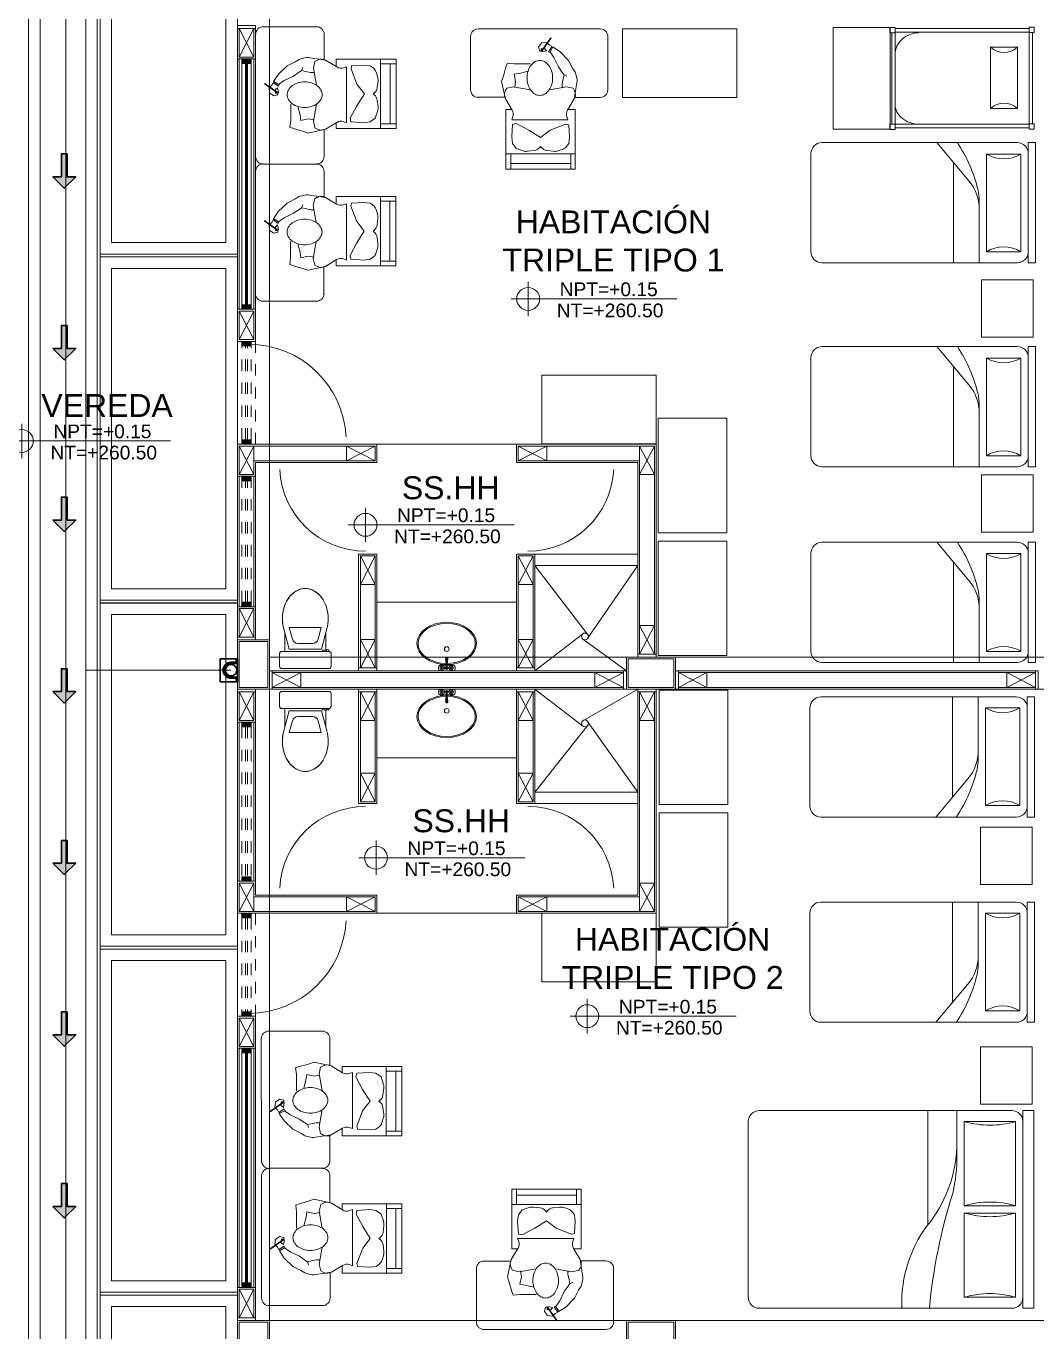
# Model space of a CAD drawing. Header units: metres. Extents: x 349075 to 349285, y 9281902 to 9282050.
# Drawn here: x 349143.84 to 349152.67, y 9282004.48 to 9282015.89 of the extents above; entities that cross this region are included whole.
import ezdxf

# ---------------------------------------------------------------- set-up
doc = ezdxf.new("R2010")
doc.units = ezdxf.units.M
doc.header["$LTSCALE"] = 0.25
doc.linetypes.add('01 nivel$0$HIDDEN2', pattern=[0.1875, 0.125, -0.0625])
doc.linetypes.add('DASHED2', pattern=[0.762, 0.635, -0.127])
for name, color, linetype, lineweight in [('.', 7, 'Continuous', 0), ('0_ CUNETAS', 151, 'Continuous', 5), ('0_VANOS', 30, 'Continuous', 9), ('ARQ-FONDO', 253, 'CONTINUOUS', 9), ('CUNETAS-RED', 5, 'CONTINUOUS', 18)]:
    doc.layers.add(name, color=color, linetype=linetype, lineweight=lineweight)
doc.styles.add('Arial_1', font='arial.ttf', dxfattribs={"height": 0.15})

# ---------------------------------------------------------------- blocks, each defined once
blk = doc.blocks.new('*U3807')
at = {"layer": '.', "lineweight": 30}
h = blk.add_hatch(color=1, dxfattribs=at)
h.dxf.hatch_style = 1
h.paths.add_polyline_path([(-0.025, -0.05), (-0.1, -0.05), (0, -0.15), (0.1, -0.05), (0.025, -0.05), (0.025, 0.15), (-0.025, 0.15)])
at = {"layer": '0_ CUNETAS', "color": 1, "lineweight": 30}
blk.add_lwpolyline([(-0.1, -0.05), (-0.025, -0.05), (-0.025, 0.15), (0.025, 0.15), (0.025, -0.05), (0.1, -0.05), (0, -0.15)], close=True, dxfattribs=at)
blk = doc.blocks.new('*U3808')
at = {"layer": '0_ CUNETAS', "color": 0, "linetype": 'ByBlock', "lineweight": -2, "transparency": 16777216}
for p in [(0, 25.5), (0, 24), (0, 22.5), (0, 21), (0, 19.5), (0, 18), (0, 16.5)]:
    blk.add_blockref('*U3807', p, dxfattribs=at)
blk = doc.blocks.new('red drenaje')
at = {"layer": 'CUNETAS-RED'}
blk.add_line((-7.175, 111.023), (-7.175, 73.893), dxfattribs=at)
at = {"layer": 'CUNETAS-RED', "lineweight": 0}
for p, q in [((-7.175, 111.023), (-7.175, 73.893)), ((-6.575, 111.023), (-6.575, 73.893)), ((-7.075, 110.923), (-7.075, 73.893))]:
    blk.add_line(p, q, dxfattribs=at)
blk.add_polyline3d([(-6.675, 73.893, 0), (-6.675, 110.923, 0), (-6.675, 73.893, -20.549), (-7.075, 73.893, -20.549), (-7.075, 110.923, 0), (-6.675, 110.923, 0)], dxfattribs=at)
blk.add_blockref('*U3808', (-6.863, 71.121, -20.549), dxfattribs=at)
blk = doc.blocks.new('C-4-flat-1-flat-1')
at = {"layer": 'ARQ-FONDO', "lineweight": 0}
for p, q in [((-0.436, -0.063), (-0.436, -0.473)), ((-0.306, -0.043), (-0.416, -0.043)), ((-0.286, -0.088), (-0.286, -0.063)), ((-0.122, -0.088), (-0.286, -0.088)), ((-0.266, -0.127), (-0.09, -0.079)), ((-0.09, -0.079), (-0.122, -0.088)), ((-0.266, -0.268), (-0.266, -0.127)), ((-0.216, -0.268), (-0.216, -0.203)), ((-0.179, -0.155), (-0.077, -0.128)), ((-0.077, -0.408), (-0.077, -0.128)), ((-0.266, -0.268), (-0.266, -0.409)), ((-0.216, -0.268), (-0.216, -0.333)), ((-0.275, -0.418), (-0.286, -0.413)), ((-0.274, -0.454), (-0.286, -0.454)), ((-0.275, -0.454), (-0.275, -0.418)), ((-0.275, -0.448), (-0.122, -0.448)), ((-0.275, -0.448), (-0.122, -0.448)), ((-0.275, -0.454), (-0.275, -0.448)), ((-0.274, -0.454), (-0.275, -0.454)), ((-0.274, -0.473), (-0.274, -0.454)), ((-0.274, -0.473), (-0.274, -0.454)), ((-0.266, -0.409), (-0.09, -0.456)), ((-0.179, -0.381), (-0.077, -0.408)), ((-0.122, -0.448), (-0.09, -0.456)), ((-0.416, -0.493), (-0.306, -0.493)), ((-0.286, -0.473), (-0.274, -0.473)), ((-0.286, -0.473), (-0.274, -0.473))]:
    blk.add_line(p, q, dxfattribs=at)
at = {"layer": 'ARQ-FONDO', "lineweight": 0, "flags": 128}
blk.add_lwpolyline([(-0.416, -0.043), (-0.306, -0.043, -0.016084), (-0.305, -0.043, -0.098696), (-0.298, -0.045, -0.082497), (-0.292, -0.049, -0.052188), (-0.29, -0.052, -0.043988), (-0.288, -0.055, -0.036572), (-0.287, -0.058, -0.034751), (-0.287, -0.061, -0.021821), (-0.286, -0.062, -0.006718), (-0.286, -0.063), (-0.286, -0.473, -0.016083), (-0.286, -0.474, -0.022806), (-0.287, -0.476, -0.021818), (-0.287, -0.478, -0.034754), (-0.288, -0.48, -0.036572), (-0.289, -0.483, -0.043988), (-0.291, -0.486, -0.052186), (-0.294, -0.489, -0.082496), (-0.3, -0.492, -0.082484), (-0.306, -0.493), (-0.416, -0.493, -0.016082), (-0.418, -0.493, -0.098699), (-0.425, -0.491, -0.082496), (-0.43, -0.487, -0.052185), (-0.433, -0.484, -0.043989), (-0.435, -0.481, -0.036572), (-0.436, -0.478, -0.034752), (-0.436, -0.475, -0.021821), (-0.436, -0.473, -0.006719), (-0.436, -0.473), (-0.436, -0.063, -0.016085), (-0.436, -0.062, -0.022804), (-0.436, -0.06, -0.021821), (-0.436, -0.058, -0.034752), (-0.435, -0.056, -0.036572), (-0.434, -0.053, -0.043989), (-0.432, -0.05, -0.052185), (-0.429, -0.047, -0.082499), (-0.423, -0.044, -0.082481), (-0.416, -0.043)], format="xyb", dxfattribs=at)
at = {"layer": 'ARQ-FONDO', "lineweight": 0}
for points in [[(-0.09, -0.456, 0.138325), (0.098, -0.453, 0.067431), (0.17, -0.421, 0.079159), (0.224, -0.373, 0.080244), (0.253, -0.323, 0.196401), (0.251, -0.207, 0.091852), (0.214, -0.151, 0.06635), (0.164, -0.111, 0.067294), (0.091, -0.08, 0.132913), (-0.09, -0.079)], [(-0.09, -0.079, -0.138325), (0.098, -0.082, -0.067431), (0.17, -0.115, -0.079159), (0.224, -0.163, -0.080244), (0.253, -0.212, -0.196401), (0.251, -0.328, -0.091852), (0.214, -0.385, -0.06635), (0.164, -0.424, -0.067294), (0.091, -0.455, -0.132913), (-0.09, -0.456)]]:
    blk.add_lwpolyline(points, format="xyb", dxfattribs=at)
for centre, major_axis, start_param, end_param in [((-0.416, -0.063), (0.02, -0.0013), 1.635126, 3.205922), ((-0.306, -0.063), (0.02, -0.0013), 0.06433, 1.635126), ((-0.166, -0.203), (0.0499, -0.0032), 1.896446, 3.205922), ((-0.166, -0.332), (0.0499, -0.0032), -3.077263, -1.767787), ((-0.416, -0.473), (0.02, -0.0013), -3.077263, -1.506467), ((-0.306, -0.473), (0.02, -0.0013), -1.506467, 0.06433)]:
    blk.add_ellipse(centre, major_axis=major_axis, ratio=1, start_param=start_param, end_param=end_param, dxfattribs=at)
blk = doc.blocks.new('Lav ovalado')
at = {"layer": 'ARQ-FONDO', "lineweight": 0}
for p, q in [((-0.022, 0.005), (-0.11, 0.005)), ((-0.022, -0.005), (-0.11, -0.005))]:
    blk.add_line(p, q, dxfattribs=at)
for points in [[(-0.064, -0.005), (-0.109, -0.01, -1.115964), (-0.109, 0.01), (-0.064, 0.005)], [(-0.05, 0.005), (-0.05, 0.057, -0.688608), (0, 0.057), (0, -0.057, -0.688608), (-0.05, -0.057)], [(-0.05, -0.057), (-0.05, -0.005, -0.688608)]]:
    blk.add_lwpolyline(points, format="xyb", dxfattribs=at)
for points in [[(-0.044, 0.049), (-0.025, 0.059), (-0.006, 0.049), (-0.006, 0.027), (-0.025, 0.016), (-0.044, 0.027)], [(-0.035, 0.038), (-0.03, 0.046), (-0.02, 0.046), (-0.015, 0.038), (-0.02, 0.029), (-0.03, 0.029)], [(-0.044, -0.028), (-0.025, -0.017), (-0.006, -0.028), (-0.006, -0.049), (-0.025, -0.06), (-0.044, -0.049)], [(-0.035, -0.039), (-0.03, -0.03), (-0.02, -0.03), (-0.015, -0.039), (-0.02, -0.047), (-0.03, -0.047)]]:
    blk.add_lwpolyline(points, close=True, dxfattribs=at)
blk.add_circle((-0.19, 0), 0.02, dxfattribs=at)
for centre, radius, start, end in [((-0.11, 0), 0.005, 90, 270), ((-0.022, 0), 0.01, 210, 150), ((-0.022, 0), 0.005, 270, 90)]:
    blk.add_arc(centre, radius, start, end, dxfattribs=at)
at = {"layer": 'ARQ-FONDO', "lineweight": 0, "extrusion": (0, 0, -1)}
for major_axis, ratio, start_param, end_param in [((0, 0.26), 0.711538, 1.588351, 7.833073), ((0, 0.25), 0.7, 1.589053, 7.832236)]:
    blk.add_ellipse((-0.239, 0), major_axis=major_axis, ratio=ratio, start_param=start_param, end_param=end_param, dxfattribs=at)
blk = doc.blocks.new('columnas 2do bloque')
at = {"layer": 'ARQ-FONDO', "elevation": 0}
for points in [[(-10.83, -17.73), (-10.83, -17.3), (-10.55, -17.3), (-10.55, -17.73)], [(-10.815, -17.715), (-10.815, -17.315), (-10.565, -17.315), (-10.565, -17.715)], [(-7.43, -17.45), (-7, -17.45), (-7, -17.73), (-7.43, -17.73)], [(-7.415, -17.465), (-7.015, -17.465), (-7.015, -17.715), (-7.415, -17.715)], [(-10.83, -23.68), (-10.83, -23.25), (-10.55, -23.25), (-10.55, -23.68)], [(-10.815, -23.665), (-10.815, -23.265), (-10.565, -23.265), (-10.565, -23.665)], [(-7.43, -23.25), (-7, -23.25), (-7, -23.53), (-7.43, -23.53)], [(-7.415, -23.265), (-7.015, -23.265), (-7.015, -23.515), (-7.415, -23.515)]]:
    blk.add_lwpolyline(points, close=True, dxfattribs=at)
blk = doc.blocks.new('*U1049')
at = {"linetype": 'Continuous', "lineweight": 0, "true_color": 0xbebebe}
for points in [[(3037.252, 1360.543), (3037.212, 1360.543), (3037.212, 1360.463), (3037.252, 1360.463)], [(3039.402, 1360.543), (3039.362, 1360.543), (3039.362, 1360.463), (3039.402, 1360.463)]]:
    blk.add_hatch(color=9, dxfattribs=at).paths.add_polyline_path(points)
at = {"layer": '0_VANOS', "linetype": 'Continuous'}
for p, q in [((3037.252, 1360.513), (3039.362, 1360.513)), ((3037.252, 1360.503), (3039.362, 1360.503)), ((3037.252, 1360.493), (3039.362, 1360.493))]:
    blk.add_line(p, q, dxfattribs=at)
for points in [[(3037.212, 1360.543), (3037.212, 1360.463), (3037.252, 1360.463), (3037.252, 1360.543)], [(3037.252, 1360.543), (3039.362, 1360.543), (3039.362, 1360.463), (3037.252, 1360.463)], [(3039.362, 1360.543), (3039.362, 1360.463), (3039.402, 1360.463), (3039.402, 1360.543)]]:
    blk.add_lwpolyline(points, close=True, dxfattribs=at)
blk = doc.blocks.new('*U1050')
at = {"linetype": 'Continuous', "true_color": 0xbebebe}
for points in [[(3032.131, 1351.189), (3032.131, 1351.269), (3032.171, 1351.269), (3032.171, 1351.189)], [(3033.231, 1351.189), (3033.231, 1351.269), (3033.271, 1351.269), (3033.271, 1351.189)]]:
    blk.add_hatch(color=9, dxfattribs=at).paths.add_polyline_path(points)
at = {"layer": '0_VANOS', "linetype": 'Continuous'}
for p, q in [((3032.131, 1351.269), (3032.171, 1351.269)), ((3032.131, 1351.269), (3032.131, 1351.189)), ((3032.171, 1351.269), (3032.171, 1351.189)), ((3033.231, 1351.189), (3033.231, 1351.269)), ((3033.231, 1351.269), (3033.271, 1351.269)), ((3033.271, 1351.269), (3033.271, 1351.189)), ((3032.171, 1351.189), (3032.131, 1351.189)), ((3033.271, 1351.189), (3033.231, 1351.189))]:
    blk.add_line(p, q, dxfattribs=at)
at = {"layer": '0_VANOS', "linetype": '01 nivel$0$HIDDEN2', "ltscale": 0.5}
for p, q in [((3032.171, 1351.269), (3033.231, 1351.269)), ((3032.171, 1351.239), (3033.231, 1351.239)), ((3032.171, 1351.219), (3033.231, 1351.219)), ((3032.171, 1351.189), (3033.231, 1351.189))]:
    blk.add_line(p, q, dxfattribs=at)
at = {"layer": '0_VANOS', "linetype": '01 nivel$0$HIDDEN2'}
blk.add_line((3033.231, 1351.269), (3033.271, 1351.269), dxfattribs=at)
blk = doc.blocks.new('*U1051')
at = {"linetype": 'Continuous', "true_color": 0xbebebe}
for points in [[(3032.131, 1351.189), (3032.131, 1351.269), (3032.171, 1351.269), (3032.171, 1351.189)], [(3033.481, 1351.189), (3033.481, 1351.269), (3033.521, 1351.269), (3033.521, 1351.189)]]:
    blk.add_hatch(color=9, dxfattribs=at).paths.add_polyline_path(points)
at = {"layer": '0_VANOS', "linetype": 'Continuous'}
for p, q in [((3032.131, 1351.269), (3032.171, 1351.269)), ((3032.131, 1351.269), (3032.131, 1351.189)), ((3032.171, 1351.269), (3032.171, 1351.189)), ((3033.481, 1351.189), (3033.481, 1351.269)), ((3033.481, 1351.269), (3033.521, 1351.269)), ((3033.521, 1351.269), (3033.521, 1351.189)), ((3032.171, 1351.189), (3032.131, 1351.189)), ((3033.521, 1351.189), (3033.481, 1351.189))]:
    blk.add_line(p, q, dxfattribs=at)
at = {"layer": '0_VANOS', "linetype": '01 nivel$0$HIDDEN2', "ltscale": 0.5}
for p, q in [((3032.171, 1351.269), (3033.481, 1351.269)), ((3032.171, 1351.239), (3033.481, 1351.239)), ((3032.171, 1351.219), (3033.481, 1351.219)), ((3032.171, 1351.189), (3033.481, 1351.189))]:
    blk.add_line(p, q, dxfattribs=at)
at = {"layer": '0_VANOS', "linetype": '01 nivel$0$HIDDEN2'}
blk.add_line((3033.481, 1351.269), (3033.521, 1351.269), dxfattribs=at)
blk = doc.blocks.new('*U1053')
at = {"linetype": 'Continuous', "lineweight": 0, "true_color": 0xbebebe}
for points in [[(3037.252, 1360.543), (3037.212, 1360.543), (3037.212, 1360.463), (3037.252, 1360.463)], [(3039.302, 1360.543), (3039.262, 1360.543), (3039.262, 1360.463), (3039.302, 1360.463)]]:
    blk.add_hatch(color=9, dxfattribs=at).paths.add_polyline_path(points)
at = {"layer": '0_VANOS', "linetype": 'Continuous'}
for p, q in [((3037.252, 1360.513), (3039.262, 1360.513)), ((3037.252, 1360.503), (3039.262, 1360.503)), ((3037.252, 1360.493), (3039.262, 1360.493))]:
    blk.add_line(p, q, dxfattribs=at)
for points in [[(3037.212, 1360.543), (3037.212, 1360.463), (3037.252, 1360.463), (3037.252, 1360.543)], [(3037.252, 1360.543), (3039.262, 1360.543), (3039.262, 1360.463), (3037.252, 1360.463)], [(3039.262, 1360.543), (3039.262, 1360.463), (3039.302, 1360.463), (3039.302, 1360.543)]]:
    blk.add_lwpolyline(points, close=True, dxfattribs=at)
blk = doc.blocks.new('Cotas de elevación - M_Cota de elevación - Destino rellenado-517392-Nivel 1')
at = {"layer": 'ARQ-FONDO'}
for p, q in [((0, -0.0015), (0, 0.0015)), ((-0.0015, 0), (0.013, 0))]:
    blk.add_line(p, q, dxfattribs=at)
blk.add_circle((0, 0), 0.001, dxfattribs=at)
blk = doc.blocks.new('montante')
at = {"layer": 'ARQ-FONDO', "lineweight": 30}
for p, q in [((0, 0.07), (0.045, 0.07)), ((0, 0.06), (0.055, 0.06)), ((0.045, 0.07), (0.045, 0.095)), ((0, -0.06), (0.055, -0.06)), ((0, -0.07), (0.045, -0.07)), ((0.045, -0.07), (0.045, -0.095))]:
    blk.add_line(p, q, dxfattribs=at)
blk.add_lwpolyline([(-0.095, 0.1), (-0.095, -0.1), (0.055, -0.1), (0.055, 0.1)], close=True, dxfattribs=at)
blk.add_circle((0, 0), 0.05, dxfattribs=at)
for centre, radius, start, end in [((0, 0), 0.07, 90, 270), ((0, 0), 0.06, 90, 270), ((0.05, 0.095), 0.005, 0, 180), ((0.05, -0.095), 0.005, 180, 0)]:
    blk.add_arc(centre, radius, start, end, dxfattribs=at)
blk = doc.blocks.new('cunaaaaaaa')
at = {"layer": 'ARQ-FONDO', "lineweight": 0}
for p, q in [((-1.063, 2.109), (-1.063, 2.064)), ((-1.018, 2.109), (-1.063, 2.109)), ((-1.063, 2.064), (-1.018, 2.064)), ((-1.052, 2.064), (-1.052, 0.892)), ((-1.021, 2.064), (-1.021, 0.892)), ((-0.173, 2.064), (-1.021, 2.064)), ((-1.018, 2.064), (-1.018, 2.109)), ((-0.218, 2.092), (-1.018, 2.092)), ((-0.173, 2.109), (-0.218, 2.109)), ((-0.218, 2.109), (-0.218, 2.064)), ((-0.218, 2.064), (-0.173, 2.064)), ((-0.215, 0.847), (-0.215, 2.064)), ((-0.215, 2.064), (-0.215, 0.847)), ((-0.184, 0.892), (-0.184, 2.064)), ((-0.173, 2.064), (-0.173, 2.109)), ((-0.889, 1.963), (-0.889, 1.727)), ((-0.353, 1.963), (-0.889, 1.963)), ((-0.353, 1.727), (-0.353, 1.963)), ((-0.889, 1.727), (-0.353, 1.727)), ((-1.06, 0.892), (-1.06, 0.847)), ((-1.015, 0.892), (-1.06, 0.892)), ((-1.06, 0.847), (-1.015, 0.847)), ((-1.018, 0.892), (-0.17, 0.892)), ((-0.17, 0.892), (-1.018, 0.892)), ((-1.015, 0.847), (-1.015, 0.892)), ((-1.015, 0.864), (-0.215, 0.864)), ((-0.17, 0.892), (-0.215, 0.892)), ((-0.215, 0.892), (-0.215, 0.847)), ((-0.215, 0.847), (-0.17, 0.847)), ((-0.17, 0.847), (-0.17, 0.892))]:
    blk.add_line(p, q, dxfattribs=at)
for centre, radius, start, end in [((-1.013, 1.845), 0.171, 316.3941, 43.6059), ((-0.229, 1.845), 0.171, 136.3941, 223.6059), ((-0.794, 1.101), 0.221, 180, 222.5805), ((-0.453, 1.101), 0.238, 320.0424, 0), ((-0.824, 1.073), 0.18, 222.5805, 270), ((-0.39, 1.048), 0.155, 270, 320.0424)]:
    blk.add_arc(centre, radius, start, end, dxfattribs=at)
blk = doc.blocks.new('*U1569')
blk.add_arc((0.022, 0.048), 0.853, 0.1579, 87.0814)
blk = doc.blocks.new('*U1074')
at = {"linetype": 'Continuous', "true_color": 0xbebebe}
for points in [[(3032.131, 1351.189), (3032.131, 1351.269), (3032.171, 1351.269), (3032.171, 1351.189)], [(3032.991, 1351.189), (3032.991, 1351.269), (3033.031, 1351.269), (3033.031, 1351.189)]]:
    blk.add_hatch(color=9, dxfattribs=at).paths.add_polyline_path(points)
at = {"layer": '0_VANOS', "linetype": 'Continuous'}
for p, q in [((3032.131, 1351.269), (3032.171, 1351.269)), ((3032.131, 1351.269), (3032.131, 1351.189)), ((3032.171, 1351.269), (3032.171, 1351.189)), ((3032.991, 1351.189), (3032.991, 1351.269)), ((3032.991, 1351.269), (3033.031, 1351.269)), ((3033.031, 1351.269), (3033.031, 1351.189)), ((3032.171, 1351.189), (3032.131, 1351.189)), ((3033.031, 1351.189), (3032.991, 1351.189))]:
    blk.add_line(p, q, dxfattribs=at)
at = {"layer": '0_VANOS', "linetype": '01 nivel$0$HIDDEN2', "ltscale": 0.5}
for p, q in [((3032.171, 1351.269), (3032.991, 1351.269)), ((3032.171, 1351.239), (3032.991, 1351.239)), ((3032.171, 1351.219), (3032.991, 1351.219)), ((3032.171, 1351.189), (3032.991, 1351.189))]:
    blk.add_line(p, q, dxfattribs=at)
at = {"layer": '0_VANOS', "linetype": '01 nivel$0$HIDDEN2'}
blk.add_line((3032.991, 1351.269), (3033.031, 1351.269), dxfattribs=at)
blk = doc.blocks.new('*U995')
at = {"lineweight": 0}
blk.add_arc((0.022, 0.048), 0.753, 0.1579, 87.0814, dxfattribs=at)
blk = doc.blocks.new('CAMA DE PLAZA Y MEDIA')
at = {"layer": 'ARQ-FONDO', "linetype": 'ByBlock', "lineweight": 0}
for p, q in [((-2.464, -0.474), (-2.464, 0.576)), ((-2.4, 0.576), (-2.464, 0.576)), ((-2.4, -0.474), (-2.4, 0.576)), ((-2.304, 0.576), (-0.596, 0.576)), ((-1.972, 0.576), (-1.972, 0.031)), ((-1.748, 0.576), (-1.748, -0.298)), ((-2.036, 0.48), (-2.336, 0.48)), ((-2.336, -0.374), (-2.336, 0.48)), ((-2.036, -0.374), (-2.036, 0.48)), ((-0.5, 0.48), (-0.5, -0.378)), ((-1.6, -0.474), (-1.882, -0.14)), ((-2.336, -0.374), (-2.036, -0.374)), ((-2.4, -0.474), (-2.464, -0.474)), ((-0.596, -0.474), (-2.304, -0.474))]:
    blk.add_line(p, q, dxfattribs=at)
for centre, radius, start, end in [((-2.304, 0.48), 0.096, 90, 180), ((-0.596, 0.48), 0.096, 0, 90), ((-2.186, 0.73), 0.292, 239.0362, 300.9638), ((-1.588, 0.107), 0.384, 180, 220.1059), ((-1.588, 0.031), 0.384, 180, 193.3928), ((-0.695, 0.244), 1.302, 193.3928, 213.4501), ((-2.186, -0.624), 0.292, 59.0362, 120.9638), ((-2.304, -0.378), 0.096, 180, 270), ((-0.596, -0.378), 0.096, 270, 0)]:
    blk.add_arc(centre, radius, start, end, dxfattribs=at)
blk = doc.blocks.new('escritorio dormitorios')
at = {"layer": 'ARQ-FONDO', "linetype": 'ByBlock', "lineweight": 0}
for p, q in [((-0.738, -0.105, -80.123), (-0.738, 0.361, -80.123)), ((-0.672, 0.428, -11.931), (0.395, 0.429, -80.123)), ((0.462, 0.362, -148.314), (0.462, -0.104, -148.314)), ((0.401, -0.17, -167.513), (0.163, -0.17, -167.513))]:
    blk.add_line(p, q, dxfattribs=at)
at = {"layer": 'ARQ-FONDO', "lineweight": 0}
for p, q in [((-0.395, 0.153), (-0.323, 0.229)), ((-0.323, 0.229), (-0.258, 0.272)), ((-0.258, 0.272), (-0.234, 0.227)), ((-0.254, 0.263), (-0.249, 0.275)), ((-0.249, 0.275), (-0.219, 0.229)), ((-0.219, 0.229), (-0.236, 0.221)), ((-0.43, 0.084), (-0.395, 0.153)), ((-0.267, 0.178), (-0.307, 0.097)), ((-0.234, 0.227), (-0.267, 0.178)), ((-0.356, 0.026), (-0.381, 0.016)), ((-0.34, 0.048), (-0.356, 0.026)), ((-0.307, 0.097), (-0.34, 0.048)), ((-0.445, -0.183), (-0.469, -0.027)), ((-0.447, -0.112), (-0.434, -0.09)), ((-0.434, -0.09), (-0.376, -0.077)), ((-0.376, -0.077), (-0.228, -0.103)), ((0.088, -0.077), (-0.061, -0.103)), ((0.146, -0.09), (0.088, -0.077)), ((0.158, -0.112), (0.146, -0.09)), ((-0.387, -0.281), (-0.445, -0.183)), ((0.098, -0.281), (0.157, -0.183)), ((-0.454, -0.277), (-0.454, -0.799)), ((-0.389, -0.277), (-0.454, -0.277)), ((-0.389, -0.367), (-0.38, -0.34)), ((0.101, -0.367), (0.092, -0.34)), ((0.152, -0.277), (0.101, -0.277)), ((0.152, -0.799), (0.152, -0.277)), ((-0.396, -0.413), (-0.402, -0.515)), ((-0.394, -0.411), (-0.37, -0.406)), ((0.101, -0.367), (-0.389, -0.367)), ((-0.389, -0.367), (0.101, -0.367)), ((-0.37, -0.406), (-0.235, -0.457)), ((-0.048, -0.457), (0.062, -0.399)), ((0.062, -0.399), (0.092, -0.405)), ((0.094, -0.408), (0.101, -0.515)), ((-0.402, -0.515), (-0.396, -0.573)), ((-0.235, -0.457), (-0.151, -0.522)), ((-0.151, -0.522), (-0.048, -0.457)), ((0.101, -0.515), (0.094, -0.573)), ((-0.454, -0.664), (0.152, -0.664)), ((-0.414, -0.664), (-0.414, -0.799)), ((-0.396, -0.573), (-0.378, -0.599)), ((-0.34, -0.626), (-0.294, -0.64)), ((-0.265, -0.642), (-0.205, -0.635)), ((-0.159, -0.609), (-0.151, -0.599)), ((-0.143, -0.609), (-0.151, -0.599)), ((-0.037, -0.642), (-0.096, -0.635)), ((0.062, -0.618), (-0.007, -0.64)), ((0.094, -0.573), (0.062, -0.618)), ((0.111, -0.664), (0.111, -0.799)), ((-0.454, -0.799), (0.152, -0.799)), ((-0.414, -0.747), (0.111, -0.747))]:
    blk.add_line(p, q, dxfattribs=at)
at = {"layer": 'ARQ-FONDO', "lineweight": 0, "const_width": 0.014}
blk.add_lwpolyline([(-0.157, 0.23), (-0.243, 0.352)], dxfattribs=at)
at = {"layer": 'ARQ-FONDO', "lineweight": 0}
for points in [[(-0.249, 0.275), (-0.227, 0.287), (-0.201, 0.31), (-0.16, 0.306), (-0.133, 0.27), (-0.143, 0.233), (-0.156, 0.233), (-0.156, 0.254), (-0.189, 0.255), (-0.205, 0.236), (-0.162, 0.228)], [(0.157, -0.183), (0.191, -0.032), (0.171, 0.026), (0.152, 0.097), (0.139, 0.129), (0.081, 0.122), (0.023, 0.122), (-0.061, 0.122)], [(-0.43, 0.084), (-0.453, 0.049), (-0.464, 0.013), (-0.469, -0.015), (-0.469, -0.03)], [(-0.356, 0.026), (-0.348, -0.008), (-0.339, -0.052), (-0.339, -0.083)], [(-0.041, 0.058), (0.036, 0.039), (0.081, 0.032), (0.068, -0.032), (0.075, -0.084)]]:
    blk.add_lwpolyline(points, dxfattribs=at)
blk.add_lwpolyline([(-0.256, 0, 0.07405), (-0.247, -0.06, 0.084801), (-0.223, -0.108, 0.106336), (-0.185, -0.142, 0.128955), (-0.144, -0.153, 0.128955), (-0.103, -0.142, 0.106336), (-0.065, -0.108, 0.084801), (-0.041, -0.06, 0.07405), (-0.032, 0, 0.07405), (-0.041, 0.06, 0.084801), (-0.065, 0.108, 0.106336), (-0.103, 0.142, 0.128955), (-0.144, 0.153, 0.128955), (-0.185, 0.142, 0.106336), (-0.223, 0.108, 0.084801), (-0.247, 0.06, 0.07405)], format="xyb", close=True, dxfattribs=at)
at = {"layer": 'ARQ-FONDO', "linetype": 'ByBlock', "lineweight": 0, "elevation": -80.123}
blk.add_lwpolyline([(-0.451, -0.171), (-0.672, -0.171, -0.414214), (-0.738, -0.105)], format="xyb", dxfattribs=at)
at = {"layer": 'ARQ-FONDO', "linetype": 'ByBlock', "lineweight": 0}
for centre, start, end in [((-0.672, 0.361, -11.931), 90, 180), ((0.395, 0.362, -80.123), 360, 90), ((0.395, -0.104, -148.314), 270, 0)]:
    blk.add_arc(centre, 0.0665, start, end, dxfattribs=at)
at = {"layer": 'ARQ-FONDO', "lineweight": 0}
for centre, radius, start, end in [((-0.384, -0.147), 0.0714, 150.9331, 210.9765), ((0.095, -0.147), 0.0714, 329.0235, 29.0669), ((-0.448, -0.318), 0.0714, 341.5564, 30.9765), ((0.159, -0.318), 0.0714, 149.0235, 198.4436), ((-0.393, -0.413), 0.0028, 101.3044, 176.6318), ((0.091, -0.408), 0.0028, 3.3682, 78.6956), ((0.091, -0.408), 0.0028, 3.3682, 78.6956), ((-0.32, -0.557), 0.0714, 215.5514, 252.9054), ((-0.273, -0.571), 0.0714, 252.9054, 277.1215), ((-0.214, -0.564), 0.0714, 277.1215, 321.3261), ((-0.087, -0.564), 0.0714, 218.6739, 262.8785), ((-0.028, -0.571), 0.0714, 262.8785, 287.0946)]:
    blk.add_arc(centre, radius, start, end, dxfattribs=at)
blk = doc.blocks.new('cama doble')
at = {"layer": 'ARQ-FONDO', "linetype": 'ByBlock', "lineweight": 0}
for p, q in [((-0.864, 2.4), (-0.864, 2.496)), ((-0.864, 2.496), (0.864, 2.496)), ((-0.864, 2.4), (0.864, 2.4)), ((0.864, 2.4), (0.864, 2.496)), ((-0.864, 0.096), (-0.864, 2.304)), ((-0.032, 2.336), (-0.768, 2.336)), ((-0.768, 2.336), (-0.768, 1.888)), ((-0.032, 1.888), (-0.032, 2.336)), ((0.032, 2.336), (0.032, 1.888)), ((0.768, 2.336), (0.032, 2.336)), ((0.768, 1.888), (0.768, 2.336)), ((0.864, 2.304), (0.864, 0.096)), ((-0.768, 1.888), (-0.032, 1.888)), ((0.032, 1.888), (0.768, 1.888)), ((0.472, 1.824), (0.864, 1.824)), ((-0.128, 1.568), (0.864, 1.568)), ((0.768, 0), (-0.768, 0))]:
    blk.add_line(p, q, dxfattribs=at)
for centre, radius, start, end in [((-0.768, 2.304), 0.096, 90, 180), ((0.768, 2.304), 0.096, 0, 90), ((-1.536, 2.112), 0.8, 343.7398, 16.2602), ((0.736, 2.112), 0.8, 163.7398, 196.2602), ((-0.736, 2.112), 0.8, 343.7398, 16.2602), ((1.536, 2.112), 0.8, 163.7398, 196.2602), ((-1.31, 6.342), 4.78, 275.3572, 287.6665), ((0.596, 0.649), 1.176, 92.5398, 126.0403), ((0.472, 0.288), 1.536, 89.9814, 102.4667), ((-0.816, 2.472), 1.131, 267.5673, 309.5461), ((-0.768, 0.096), 0.096, 180, 270), ((0.768, 0.096), 0.096, 270, 0)]:
    blk.add_arc(centre, radius, start, end, dxfattribs=at)
blk = doc.blocks.new('BLOQUE EDF 07 PG')
at = {"layer": 'ARQ-FONDO'}
for p, q in [((-10.685, -12.205, 0), (-10.815, -11.955, 0)), ((-10.685, -11.955, 0), (-10.815, -12.205, 0)), ((-10.815, -12.205, 0), (-10.815, -12.205, 0)), ((-10.83, -12.22, 0), (-10.83, -14.41, -20.549)), ((-10.815, -12.22, -20.549), (-10.815, -14.41, -20.549)), ((-10.685, -12.22, -20.549), (-10.685, -14.41, -20.549)), ((-10.67, -12.22, -20.549), (-10.67, -14.41, -20.549)), ((-10.685, -14.675, -20.549), (-10.815, -14.425, -20.549)), ((-10.685, -14.425, -20.549), (-10.815, -14.675, -20.549)), ((-10.83, -15.59), (-10.83, -17.01, 0)), ((-9.61, -15.59, -20.549), (-10.83, -15.59)), ((-10.815, -15.605, -705.483), (-10.685, -15.855, -705.483)), ((-10.815, -15.855, -705.483), (-10.685, -15.605, -705.483)), ((-9.875, -15.605, -20.549), (-10.685, -15.605, -20.549)), ((-9.875, -15.605, -41.097), (-9.625, -15.735, -41.097)), ((-9.625, -15.605, -41.097), (-9.875, -15.735, -41.097)), ((-9.61, -15.59, -20.549), (-9.61, -15.75, -20.549)), ((-8.39, -15.59, -20.549), (-9.61, -15.59, -20.549)), ((-8.39, -15.59, -20.549), (-8.39, -15.75, -20.549)), ((-7.17, -15.59, -20.549), (-8.39, -15.59, -20.549)), ((-8.375, -15.605, -20.549), (-8.375, -15.735, -20.549)), ((-8.375, -15.605, -41.097), (-8.125, -15.735, -41.097)), ((-8.125, -15.605, -41.097), (-8.375, -15.735, -41.097)), ((-7.315, -15.605, -20.549), (-8.125, -15.605, -20.549)), ((-7.315, -15.605, -41.097), (-7.185, -15.855, -41.097)), ((-7.315, -15.855, -41.097), (-7.185, -15.605, -41.097)), ((-7.17, -15.59, -20.549), (-7.17, -17.45, -20.549)), ((-9.875, -15.735, -20.549), (-10.685, -15.735, -20.549)), ((-10.67, -15.75, -20.549), (-10.67, -17.01, -20.549)), ((-9.61, -15.75, -20.549), (-10.67, -15.75, -20.549)), ((-7.33, -15.75, -20.549), (-8.39, -15.75, -20.549)), ((-7.315, -15.735, -20.549), (-8.125, -15.735, -20.549)), ((-7.33, -15.75, -20.549), (-7.33, -17.45, -20.549)), ((-10.815, -15.855, -20.549), (-10.815, -15.855, -20.549)), ((-10.685, -15.855, -20.549), (-10.685, -15.855, -20.549)), ((-7.315, -15.855, -20.549), (-7.315, -17.175, -20.549)), ((-7.185, -15.855, -20.549), (-7.185, -17.175, -20.549)), ((-10.83, -15.87), (-10.67, -15.87, -20.549)), ((-10.815, -15.87, -20.549), (-10.815, -17.01, -20.549)), ((-10.685, -15.87, -20.549), (-10.685, -17.01, -20.549)), ((-9.77, -16.55, -20.549), (-9.77, -17.57, -20.549)), ((-9.61, -16.55, -20.549), (-9.77, -16.55, -20.549)), ((-9.61, -16.55, -20.549), (-9.61, -17.57, -20.549)), ((-8.39, -16.55, -20.549), (-8.39, -17.57, -20.549)), ((-8.23, -16.55, -20.549), (-8.39, -16.55, -20.549)), ((-8.23, -16.55, -20.549), (-8.23, -17.57, -20.549)), ((-8.23, -16.55, 0), (-7.33, -16.55, 0)), ((-9.755, -16.815, -20.549), (-9.625, -16.565, -20.549)), ((-9.755, -16.565, -20.549), (-9.625, -16.815, -20.549)), ((-8.245, -16.565, -20.549), (-8.375, -16.565, -20.549)), ((-8.375, -16.815, -20.549), (-8.245, -16.565, -20.549)), ((-8.375, -16.565, -20.549), (-8.245, -16.815, -20.549)), ((-8.23, -16.65, 0), (-7.33, -16.65, 0)), ((-8.23, -16.65, 0), (-7.764, -17.259, 0)), ((-7.33, -16.65, 0), (-7.764, -17.279, 0)), ((-9.755, -16.815, -20.549), (-9.755, -17.295)), ((-9.625, -16.815, -20.549), (-9.625, -17.295)), ((-8.375, -16.815, -20.549), (-8.375, -17.295, -20.549)), ((-8.245, -16.815, -20.549), (-8.245, -17.295, -20.549)), ((-8.39, -16.97, -20.549), (-9.61, -16.97, -20.549)), ((-10.815, -17.025, 0), (-10.685, -17.275, 0)), ((-10.815, -17.275, 0), (-10.685, -17.025, 0)), ((-7.315, -17.175, -705.483), (-7.185, -17.425, -705.483)), ((-7.315, -17.425, -705.483), (-7.185, -17.175, -705.483)), ((-9.755, -17.545), (-9.625, -17.295)), ((-9.755, -17.295), (-9.625, -17.545)), ((-8.375, -17.545, -20.549), (-8.245, -17.295, -20.549)), ((-8.375, -17.295, -20.549), (-8.245, -17.545, -20.549)), ((-8.23, -17.57, 0), (-7.814, -17.249, 0)), ((-7.43, -17.57, 0), (-7.811, -17.293, 0)), ((-10.55, -17.57), (-7.455, -17.57, 0)), ((-6.975, -17.57, 0), (-3.855, -17.57, 0)), ((-10.275, -17.585, 0), (-10.525, -17.715, 0)), ((-10.525, -17.585, 0), (-10.275, -17.715, 0)), ((-10.275, -17.585, 0), (-7.705, -17.585, 0)), ((-7.705, -17.585, 0), (-7.455, -17.715, 0)), ((-7.455, -17.585, 0), (-7.705, -17.715, 0)), ((-6.725, -17.585, 0), (-6.975, -17.715, 0)), ((-6.975, -17.585, 0), (-6.725, -17.715, 0)), ((-6.725, -17.585, 0), (-4.105, -17.585, 0)), ((-4.105, -17.585, 0), (-3.855, -17.715, 0)), ((-3.855, -17.585, 0), (-4.105, -17.715, 0)), ((-10.815, -18.005, 0), (-10.685, -17.755, 0)), ((-10.815, -17.755, 0), (-10.685, -18.005, 0)), ((-10.55, -17.73, 0), (-7.455, -17.73, 0)), ((-10.275, -17.715, 0), (-7.705, -17.715, 0)), ((-9.77, -18.73, -20.549), (-9.77, -17.73, -20.549)), ((-9.755, -17.755, 0), (-9.625, -18.005, 0)), ((-9.755, -18.005, 0), (-9.625, -17.755, 0)), ((-9.61, -18.73, -20.549), (-9.61, -17.73, -20.549)), ((-8.39, -18.73, -20.549), (-8.39, -17.73, -20.549)), ((-8.375, -17.755, 20.549), (-8.245, -18.005, 20.549)), ((-8.375, -18.005, 20.549), (-8.245, -17.755, 20.549)), ((-8.23, -18.73, -20.549), (-8.23, -17.73, -20.549)), ((-8.23, -17.73, 0), (-7.814, -18.051, 0)), ((-7.33, -17.73, 0), (-7.811, -18.007, 0)), ((-7.33, -19.53, -20.549), (-7.33, -17.73, -20.549)), ((-7.315, -18.005, -20.549), (-7.185, -17.755, -20.549)), ((-7.315, -17.755, -20.549), (-7.185, -18.005, -20.549)), ((-7.17, -19.69, -20.549), (-7.17, -17.73, -20.549)), ((-6.975, -17.73, 0), (-3.98, -17.73, -20.549)), ((-6.725, -17.715, -20.549), (-4.105, -17.715, 0)), ((-10.83, -19.69, 705.466), (-10.83, -18.02)), ((-10.815, -19.41, -20.549), (-10.815, -18.02, -20.549)), ((-10.685, -19.41, -20.549), (-10.685, -18.02, -20.549)), ((-10.67, -19.53, -20.549), (-10.67, -18.02, -20.549)), ((-9.755, -18.465, -20.549), (-9.755, -18.005, 0)), ((-9.625, -18.465, -20.549), (-9.625, -18.005, 0)), ((-8.375, -18.465, -20.549), (-8.375, -18.005, 20.549)), ((-8.245, -18.465, -20.549), (-8.245, -18.005, 20.549)), ((-7.33, -18.63, -20.549), (-7.764, -18.021, 705.466)), ((-7.315, -19.425, -20.549), (-7.315, -18.005, -20.549)), ((-7.185, -19.425, -20.549), (-7.185, -18.005, -20.549)), ((-8.23, -18.63, 705.466), (-7.764, -18.041, 705.466)), ((-8.39, -18.33, -20.549), (-9.61, -18.33, -20.549)), ((-9.755, -18.715, -20.549), (-9.625, -18.465, -20.549)), ((-9.755, -18.465, -20.549), (-9.625, -18.715, -20.549)), ((-8.375, -18.715, -20.549), (-8.245, -18.465, -20.549)), ((-8.375, -18.465, -20.549), (-8.245, -18.715, -20.549)), ((-8.23, -18.63, 705.466), (-7.33, -18.63, 705.466)), ((-9.61, -18.73, -20.549), (-9.77, -18.73, -20.549)), ((-8.23, -18.73, -20.549), (-8.39, -18.73, -20.549)), ((-8.23, -18.73, 705.466), (-7.33, -18.73, 705.466)), ((-10.815, -19.275, -20.549), (-10.815, -19.275, -20.549)), ((-10.685, -19.275, -20.549), (-10.685, -19.275, -20.549)), ((-10.83, -19.41, -20.549), (-10.67, -19.41, -20.549)), ((-10.815, -19.675, -684.935), (-10.685, -19.425, -684.935)), ((-10.815, -19.425, -684.935), (-10.685, -19.675, -684.935)), ((-7.315, -19.675, -20.549), (-7.185, -19.425, -20.549)), ((-7.315, -19.425, -20.549), (-7.185, -19.675, -20.549)), ((-9.875, -19.545, -20.549), (-10.685, -19.545, -20.549)), ((-9.61, -19.53, -20.549), (-10.67, -19.53, -20.549)), ((-9.875, -19.545, -20.549), (-9.625, -19.675, -20.549)), ((-9.625, -19.545, -20.549), (-9.875, -19.675, -20.549)), ((-9.61, -19.69, -20.549), (-9.61, -19.53, -20.549)), ((-8.39, -19.69, -20.549), (-8.39, -19.53, -20.549)), ((-7.33, -19.53, -20.549), (-8.39, -19.53, -20.549)), ((-8.375, -19.545, -20.549), (-8.125, -19.675, -20.549)), ((-8.125, -19.545, -20.549), (-8.375, -19.675, -20.549)), ((-7.315, -19.545, -20.549), (-8.125, -19.545, -20.549)), ((-9.61, -19.69, -20.549), (-10.83, -19.69, -20.549)), ((-9.875, -19.675, -20.549), (-10.685, -19.675, -20.549)), ((-9.61, -19.69, -20.549), (-8.39, -19.69, -20.549)), ((-7.17, -19.69, -20.549), (-8.39, -19.69, -20.549)), ((-7.315, -19.675, -20.549), (-8.125, -19.675, -20.549)), ((-10.685, -20.605, 1369.852), (-10.815, -20.855, 1369.852)), ((-10.685, -20.855, 1369.852), (-10.815, -20.605, 1369.852)), ((-10.83, -22.96, 0), (-10.83, -20.87, -20.549)), ((-10.815, -22.96, -20.549), (-10.815, -20.87, -20.549)), ((-10.685, -22.96, -20.549), (-10.685, -20.87, -20.549)), ((-10.67, -22.96, 0), (-10.67, -20.87, -20.549)), ((-10.685, -22.975, 0), (-10.815, -23.225, 0)), ((-10.685, -23.225, 0), (-10.815, -22.975, 0))]:
    blk.add_line(p, q, dxfattribs=at)
at = {"layer": 'ARQ-FONDO', "lineweight": 5}
blk.add_line((-10.67, -15.59), (-10.67, -15.59), dxfattribs=at)
at = {"layer": 'ARQ-FONDO', "ltscale": 0.7}
blk.add_lwpolyline([(-12.33, 1.5), (1.5, 1.5), (1.5, -36.63), (-12.33, -36.63)], close=True, dxfattribs=at)
at = {"layer": 'ARQ-FONDO', "ltscale": 0.7, "elevation": 0}
for points in [[(-10.55, -0.63), (-10.83, -0.63), (-10.83, -34.5), (-10.55, -34.5)], [(-0.28, -17.73), (-0.28, -17.45), (-10.55, -17.45), (-10.55, -17.73)], [(-0.28, -23.53), (-0.28, -23.25), (-10.55, -23.25), (-10.55, -23.53)]]:
    blk.add_lwpolyline(points, close=True, dxfattribs=at)
at = {"layer": 'ARQ-FONDO'}
for points, elevation in [([(-10.83, -11.93), (-10.83, -11.955), (-10.67, -11.955), (-10.67, -11.93)], 0), ([(-10.67, -11.955), (-10.67, -12.22), (-10.83, -12.22), (-10.83, -11.955)], 0), ([(-10.685, -11.955), (-10.685, -12.205), (-10.815, -12.205), (-10.815, -11.955)], 0), ([(-10.67, -14.41), (-10.67, -14.69), (-10.83, -14.69), (-10.83, -14.41)], -20.549), ([(-10.685, -14.425), (-10.685, -14.675), (-10.815, -14.675), (-10.815, -14.425)], -20.549), ([(-10.815, -15.855), (-10.815, -15.605), (-10.685, -15.605), (-10.685, -15.855)], -705.483), ([(-9.625, -15.605), (-9.875, -15.605), (-9.875, -15.735), (-9.625, -15.735)], -41.097), ([(-8.125, -15.605), (-8.375, -15.605), (-8.375, -15.735), (-8.125, -15.735)], -41.097), ([(-7.315, -15.855), (-7.315, -15.605), (-7.185, -15.605), (-7.185, -15.855)], -41.097), ([(-9.755, -16.565), (-9.755, -16.815), (-9.625, -16.815), (-9.625, -16.565)], -20.549), ([(-8.375, -16.565), (-8.375, -16.815), (-8.245, -16.815), (-8.245, -16.565)], -20.549), ([(-10.83, -17.275), (-10.83, -17.01), (-10.67, -17.01), (-10.67, -17.275)], 0), ([(-10.815, -17.275), (-10.815, -17.025), (-10.685, -17.025), (-10.685, -17.275)], 0), ([(-7.315, -17.425), (-7.315, -17.175), (-7.185, -17.175), (-7.185, -17.425)], -705.483), ([(-10.83, -17.3), (-10.83, -17.275), (-10.67, -17.275), (-10.67, -17.3)], 0), ([(-9.755, -17.295), (-9.755, -17.545), (-9.625, -17.545), (-9.625, -17.295)], 0), ([(-8.375, -17.295), (-8.375, -17.545), (-8.245, -17.545), (-8.245, -17.295)], -20.549), ([(-7.33, -17.45), (-7.33, -17.425), (-7.17, -17.425), (-7.17, -17.45)], -705.483), ([(-10.55, -17.57), (-10.525, -17.57), (-10.525, -17.73), (-10.55, -17.73)], 0), ([(-9.77, -17.57), (-9.77, -17.545), (-9.61, -17.545), (-9.61, -17.57)], 0), ([(-8.39, -17.57), (-8.39, -17.545), (-8.23, -17.545), (-8.23, -17.57)], -20.549), ([(-7.43, -17.57), (-7.455, -17.57), (-7.455, -17.73), (-7.43, -17.73)], 0), ([(-7, -17.57), (-6.975, -17.57), (-6.975, -17.73), (-7, -17.73)], 0), ([(-3.83, -17.57), (-3.855, -17.57), (-3.855, -17.73), (-3.83, -17.73)], 0), ([(-10.525, -17.585), (-10.275, -17.585), (-10.275, -17.715), (-10.525, -17.715)], 0), ([(-7.455, -17.585), (-7.705, -17.585), (-7.705, -17.715), (-7.455, -17.715)], 0), ([(-6.975, -17.585), (-6.725, -17.585), (-6.725, -17.715), (-6.975, -17.715)], 0), ([(-3.855, -17.585), (-4.105, -17.585), (-4.105, -17.715), (-3.855, -17.715)], 0), ([(-10.83, -17.73), (-10.83, -17.755), (-10.67, -17.755), (-10.67, -17.73)], 0), ([(-10.83, -17.755), (-10.83, -18.02), (-10.67, -18.02), (-10.67, -17.755)], 0), ([(-10.815, -17.755), (-10.815, -18.005), (-10.685, -18.005), (-10.685, -17.755)], 0), ([(-9.77, -17.73), (-9.77, -17.755), (-9.61, -17.755), (-9.61, -17.73)], 0), ([(-9.755, -18.005), (-9.755, -17.755), (-9.625, -17.755), (-9.625, -18.005)], 0), ([(-8.39, -17.73), (-8.39, -17.755), (-8.23, -17.755), (-8.23, -17.73)], 20.549), ([(-8.375, -18.005), (-8.375, -17.755), (-8.245, -17.755), (-8.245, -18.005)], 20.549), ([(-7.33, -17.73), (-7.33, -17.755), (-7.17, -17.755), (-7.17, -17.73)], -20.549), ([(-7.315, -17.755), (-7.315, -18.005), (-7.185, -18.005), (-7.185, -17.755)], -20.549), ([(-9.755, -18.465), (-9.755, -18.715), (-9.625, -18.715), (-9.625, -18.465)], -20.549), ([(-8.375, -18.465), (-8.375, -18.715), (-8.245, -18.715), (-8.245, -18.465)], -20.549), ([(-10.815, -19.425), (-10.815, -19.675), (-10.685, -19.675), (-10.685, -19.425)], -684.935), ([(-7.315, -19.425), (-7.315, -19.675), (-7.185, -19.675), (-7.185, -19.425)], -20.549), ([(-9.625, -19.545), (-9.875, -19.545), (-9.875, -19.675), (-9.625, -19.675)], -20.549), ([(-8.125, -19.545), (-8.375, -19.545), (-8.375, -19.675), (-8.125, -19.675)], -20.549), ([(-10.67, -20.87), (-10.67, -20.59), (-10.83, -20.59), (-10.83, -20.87)], 1369.852), ([(-10.685, -20.855), (-10.685, -20.605), (-10.815, -20.605), (-10.815, -20.855)], 1369.852), ([(-10.67, -23.225), (-10.67, -22.96), (-10.83, -22.96), (-10.83, -23.225)], 0), ([(-10.685, -23.225), (-10.685, -22.975), (-10.815, -22.975), (-10.815, -23.225)], 0), ([(-10.83, -23.25), (-10.83, -23.225), (-10.67, -23.225), (-10.67, -23.25)], 0)]:
    blk.add_lwpolyline(points, close=True, dxfattribs=dict(at, elevation=elevation))
at = {"layer": 'ARQ-FONDO', "lineweight": 0}
for points, elevation in [([(-6.464, -11.959), (-7.464, -11.959), (-7.464, -12.559), (-6.464, -12.559)], 25.59), ([(-5.125, -11.946), (-5.621, -11.946), (-5.621, -12.836), (-5.125, -12.836)], 0), ([(-4.326, -14.654), (-3.875, -14.654), (-3.875, -14.153), (-4.326, -14.153)], -1364.795), ([(-7.17, -14.985), (-8.17, -14.985), (-8.17, -15.585), (-7.17, -15.585)], 25.59), ([(-6.551, -16.363), (-6.551, -15.363), (-7.151, -15.363), (-7.151, -16.363)], 25.59), ([(-4.326, -16.357), (-3.875, -16.357), (-3.875, -15.856), (-4.326, -15.856)], -1364.795), ([(-6.551, -17.437), (-6.551, -16.437), (-7.151, -16.437), (-7.151, -17.437)], 25.59), ([(-6.543, -17.738), (-6.543, -18.738), (-7.143, -18.738), (-7.143, -17.738)], -20.549), ([(-6.543, -18.812), (-6.543, -19.812), (-7.143, -19.812), (-7.143, -18.812)], -20.549), ([(-4.335, -18.937), (-3.884, -18.937), (-3.884, -19.438), (-4.335, -19.438)], -1410.933), ([(-7.17, -20.29), (-8.17, -20.29), (-8.17, -19.69), (-7.17, -19.69)], -20.549), ([(-4.335, -20.857), (-3.884, -20.857), (-3.884, -21.358), (-4.335, -21.358)], -1410.933)]:
    blk.add_lwpolyline(points, close=True, dxfattribs=dict(at, elevation=elevation))
at = {"layer": 'ARQ-FONDO', "linetype": 'DASHED2', "ltscale": 0.3}
blk.add_lwpolyline([(-10.67, -14.69), (-10.67, -15.59), (-10.83, -15.59), (-10.83, -14.69)], close=True, dxfattribs=at)
at = {"layer": 'ARQ-FONDO', "linetype": 'DASHED2', "ltscale": 0.3, "elevation": -20.549}
blk.add_lwpolyline([(-10.67, -20.59), (-10.67, -19.69), (-10.83, -19.69), (-10.83, -20.59)], close=True, dxfattribs=at)
at = {"layer": 'ARQ-FONDO'}
for centre in [(-7.792, -17.27, 0), (-7.792, -18.03, 0)]:
    blk.add_circle(centre, 0.03, dxfattribs=at)
blk.add_blockref('columnas 2do bloque', (0, 0, 0), dxfattribs=at)
at = {"layer": 'ARQ-FONDO', "lineweight": 0, "xscale": -1}
for name, p, rotation in [('escritorio dormitorios', (-10.242, -12.678, 25.59), 90), ('escritorio dormitorios', (-10.243, -13.878, -42.602), 90), ('Lav ovalado', (-9, -17.73, 705.466), 270.000545342567)]:
    blk.add_blockref(name, p, dxfattribs=dict(at, rotation=rotation))
for name, p in [('escritorio dormitorios', (-8.33, -12.387, 71.616)), ('CAMA DE PLAZA Y MEDIA', (-6.326, -18.374, -705.466)), ('CAMA DE PLAZA Y MEDIA', (-6.326, -20.168, -705.466))]:
    blk.add_blockref(name, p, dxfattribs=at)
at = {"layer": 'ARQ-FONDO'}
for name, p, rotation in [('cunaaaaaaa', (-5.973, -13.007, 0), 270), ('*U1074', (1340.479, -3047.721, -684.918), 90.00000000000003), ('*U995', (-8.34, -15.75, -20.549), 270), ('C-4-flat-1-flat-1', (-10.504, -17.114, -705.466), 90.00000000000003), ('*U1051', (-1361.979, 3014.111, 0), 270), ('*U995', (-9.66, -19.53, -20.549), 90.00000000000003), ('*U1569', (-10.78, -19.69, -20.549), 270), ('*U1053', (-1371.253, 3016.342, 1369.852), 270)]:
    blk.add_blockref(name, p, dxfattribs=dict(at, rotation=rotation))
at = {"layer": 'ARQ-FONDO', "xscale": -1}
for name, p, rotation in [('*U1049', (-1371.253, -3051.622, -20.549), 270), ('*U1569', (-10.78, -15.59), 270), ('*U995', (-9.66, -15.75, -20.549), 90), ('*U1050', (-1361.979, -3049.141, 0), 270), ('C-4-flat-1-flat-1', (-10.504, -18.186, 0), 90), ('*U995', (-8.34, -19.53, -20.549), 270), ('*U1074', (1340.479, 3012.441, -705.466), 90), ('cama doble', (-6.364, -22.278, -1410.933), 270)]:
    blk.add_blockref(name, p, dxfattribs=dict(at, rotation=rotation))
at = {"layer": 'ARQ-FONDO', "lineweight": 0}
for name, p, rotation in [('CAMA DE PLAZA Y MEDIA', (-6.317, -13.427, -659.328), 180), ('CAMA DE PLAZA Y MEDIA', (-6.317, -15.21, -659.328), 180), ('CAMA DE PLAZA Y MEDIA', (-6.317, -16.92, -659.328), 180), ('Lav ovalado', (-9, -17.57, 0), 269.999454657433), ('escritorio dormitorios', (-10.192, -21.181, -88.74), 89.99999999999999), ('escritorio dormitorios', (-10.191, -22.381, -20.549), 89.99999999999999), ('escritorio dormitorios', (-8.279, -22.9, 25.478), 180)]:
    blk.add_blockref(name, p, dxfattribs=dict(at, rotation=rotation))
at = {"layer": 'ARQ-FONDO', "xscale": 99.99999999999991, "yscale": 99.99999999999991, "zscale": 99.99999999999991}
for p in [(-8.288, -14.319, 0), (-9.71, -16.294, 0), (-9.618, -19.204, 0), (-7.771, -20.589, 1410.933)]:
    blk.add_blockref('Cotas de elevación - M_Cota de elevación - Destino rellenado-517392-Nivel 1', p, dxfattribs=at)
at = {"layer": 'ARQ-FONDO', "lineweight": 0}
blk.add_blockref('montante', (-10.885, -17.565), dxfattribs=at)
at = {"layer": 'ARQ-FONDO', "char_height": 0.2, "width": 2.3499, "attachment_point": 1, "style": 'Arial_1'}
for s, insert in [('\\pxqc;HABITACIÓN TRIPLE TIPO 1', (-8.718, -13.546, 0)), ('\\pxqc;SS.HH', (-10.14, -15.87, 0)), ('\\pxqc;SS.HH', (-10.048, -18.781, 0)), ('\\pxqc;HABITACIÓN TRIPLE TIPO 2', (-8.201, -19.817, 1410.933))]:
    blk.add_mtext(s, dxfattribs=dict(at, insert=insert))
at = {"layer": 'ARQ-FONDO', "char_height": 0.12, "width": 0.90214, "attachment_point": 1, "line_spacing_factor": 0.941778, "style": 'Arial_1'}
for s, insert in [('NPT=+0.15', (-8.013, -14.175, 0)), ('NT=+260.50', (-8.038, -14.36, 0)), ('NPT=+0.15', (-9.434, -16.15, 0)), ('NT=+260.50', (-9.46, -16.335, 0)), ('NPT=+0.15', (-9.343, -19.061, 0)), ('NT=+260.50', (-9.369, -19.245, 0)), ('NPT=+0.15', (-7.495, -20.446, 1410.933)), ('NT=+260.50', (-7.521, -20.63, 1410.933))]:
    blk.add_mtext(s, dxfattribs=dict(at, insert=insert))
blk = doc.blocks.new('JUNTA VEREDA')
at = {"layer": 'ARQ-FONDO'}
blk.add_lwpolyline([(-0.013, 1.2), (0.012, 1.2), (0.012, 0), (-0.013, 0)], close=True, dxfattribs=at)
blk = doc.blocks.new('VERDA EDF 07 PGG')
at = {"layer": 'ARQ-FONDO'}
for points, elevation in [([(-13.23, 0), (-13.23, -37.53), (0, -37.53), (0, 0)], -20.549), ([(-12.03, -15.127), (-12.03, -12.127), (-13.23, -12.127), (-13.23, -15.127)], 0), ([(-12.13, -15.027), (-12.13, -12.227), (-13.13, -12.227), (-13.13, -15.027)], 0), ([(-12.03, -18.152), (-12.03, -15.152), (-13.23, -15.152), (-13.23, -18.152)], 0), ([(-12.13, -18.052), (-12.13, -15.252), (-13.13, -15.252), (-13.13, -18.052)], 0), ([(-12.03, -21.178), (-12.03, -18.178), (-13.23, -18.178), (-13.23, -21.178)], 0), ([(-12.13, -21.078), (-12.13, -18.278), (-13.13, -18.278), (-13.13, -21.078)], 0), ([(-12.03, -24.203), (-12.03, -21.203), (-13.23, -21.203), (-13.23, -24.203)], 0), ([(-12.13, -24.103), (-12.13, -21.303), (-13.13, -21.303), (-13.13, -24.103)], 0), ([(-12.03, -27.228), (-12.03, -24.228), (-13.23, -24.228), (-13.23, -27.228)], 0), ([(-12.13, -27.128), (-12.13, -24.328), (-13.13, -24.328), (-13.13, -27.128)], 0)]:
    blk.add_lwpolyline(points, close=True, dxfattribs=dict(at, elevation=elevation))
at = {"layer": 'ARQ-FONDO', "rotation": 90}
for p in [(-12.03, -15.139, 0), (-12.03, -18.164, 0), (-12.03, -21.19, 0), (-12.03, -24.215, 0)]:
    blk.add_blockref('JUNTA VEREDA', p, dxfattribs=at)
at = {"layer": 'ARQ-FONDO', "xscale": 99.99999999999991, "yscale": 99.99999999999991, "zscale": 99.99999999999991}
blk.add_blockref('Cotas de elevación - M_Cota de elevación - Destino rellenado-517392-Nivel 1', (-13.914, -16.761, 0), dxfattribs=at)
at = {"layer": 'ARQ-FONDO', "insert": (-14.344, -16.351, 0), "char_height": 0.2, "width": 2.3499, "attachment_point": 1, "style": 'Arial_1'}
blk.add_mtext('\\pxqc;VEREDA', dxfattribs=at)
at = {"layer": 'ARQ-FONDO', "char_height": 0.12, "width": 0.90214, "attachment_point": 1, "line_spacing_factor": 0.941778, "style": 'Arial_1'}
for s, insert in [('NPT=+0.15', (-13.638, -16.617, 0)), ('NT=+260.50', (-13.664, -16.802, 0))]:
    blk.add_mtext(s, dxfattribs=dict(at, insert=insert))

msp = doc.modelspace()

# ---------------------------------------------------------------- linework, layer by layer
at = {"layer": 'ARQ-FONDO', "lineweight": 0}
msp.add_line((349145.629, 9282010.259), (349144.36, 9282010.259), dxfattribs=at)

# ---------------------------------------------------------------- block references
at = {"layer": 'ARQ-FONDO', "lineweight": 5}
for name, p in [('BLOQUE EDF 07 PG', (349156.515, 9282027.824, 0)), ('VERDA EDF 07 PGG', (349157.715, 9282029.024, 0))]:
    msp.add_blockref(name, p, dxfattribs=at)
at = {"layer": 'CUNETAS-RED', "lineweight": 30}
msp.add_blockref('red drenaje', (349151.035, 9281918.001), dxfattribs=at)

doc.saveas('drawing.dxf')
